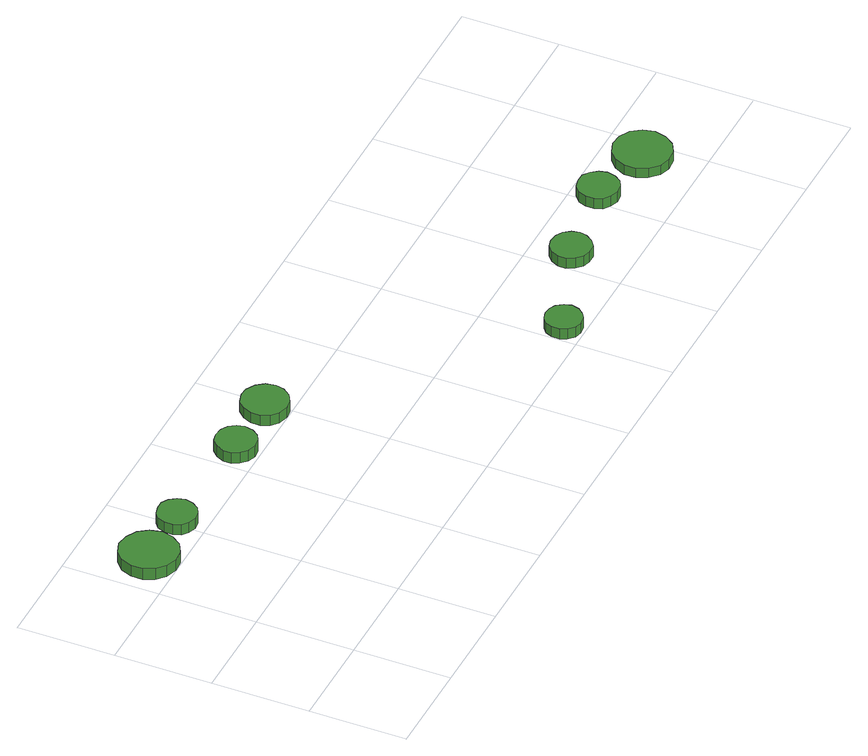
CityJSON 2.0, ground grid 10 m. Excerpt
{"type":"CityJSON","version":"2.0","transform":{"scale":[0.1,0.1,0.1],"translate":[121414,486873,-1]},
"CityObjects":{
"tree1":{"type":"SolitaryVegetationObject","attributes":{"function":"something"},"geometry":[{"type":"MultiSurface","lod":"1","boundaries":[[[0,1,2,3,4,5,6,7,8,9,10,11,12,13,14]],[[15,16,17,18,19,20,21,22,23,24,25,26,27,28,29]],[[0,29,28,1]],[[1,28,27,2]],[[2,27,26,3]],[[3,26,25,4]],[[4,25,24,5]],[[5,24,23,6]],[[6,23,22,7]],[[7,22,21,8]],[[8,21,20,9]],[[9,20,19,10]],[[10,19,18,11]],[[11,18,17,12]],[[12,17,16,13]],[[13,16,15,14]],[[14,15,29,0]]]}]},
"tree2":{"type":"SolitaryVegetationObject","attributes":{"function":"something"},"geometry":[{"type":"MultiSurface","lod":"1","boundaries":[[[30,31,32,33,34,35,36,37,38,39,40,41,42,43,44]],[[45,46,47,48,49,50,51,52,53,54,55,56,57,58,59]],[[30,59,58,31]],[[31,58,57,32]],[[32,57,56,33]],[[33,56,55,34]],[[34,55,54,35]],[[35,54,53,36]],[[36,53,52,37]],[[37,52,51,38]],[[38,51,50,39]],[[39,50,49,40]],[[40,49,48,41]],[[41,48,47,42]],[[42,47,46,43]],[[43,46,45,44]],[[44,45,59,30]]]}]},
"tree3":{"type":"SolitaryVegetationObject","attributes":{"function":"something"},"geometry":[{"type":"MultiSurface","lod":"1","boundaries":[[[60,61,62,63,64,65,66,67,68,69,70,71,72,73,74]],[[75,76,77,78,79,80,81,82,83,84,85,86,87,88,89]],[[60,89,88,61]],[[61,88,87,62]],[[62,87,86,63]],[[63,86,85,64]],[[64,85,84,65]],[[65,84,83,66]],[[66,83,82,67]],[[67,82,81,68]],[[68,81,80,69]],[[69,80,79,70]],[[70,79,78,71]],[[71,78,77,72]],[[72,77,76,73]],[[73,76,75,74]],[[74,75,89,60]]]}]},
"tree4":{"type":"SolitaryVegetationObject","attributes":{"function":"something"},"geometry":[{"type":"MultiSurface","lod":"1","boundaries":[[[90,91,92,93,94,95,96,97,98,99,100,101,102,103,104]],[[105,106,107,108,109,110,111,112,113,114,115,116,117,118,119]],[[90,119,118,91]],[[91,118,117,92]],[[92,117,116,93]],[[93,116,115,94]],[[94,115,114,95]],[[95,114,113,96]],[[96,113,112,97]],[[97,112,111,98]],[[98,111,110,99]],[[99,110,109,100]],[[100,109,108,101]],[[101,108,107,102]],[[102,107,106,103]],[[103,106,105,104]],[[104,105,119,90]]]}]},
"tree5":{"type":"SolitaryVegetationObject","attributes":{"function":"something"},"geometry":[{"type":"MultiSurface","lod":"1","boundaries":[[[120,121,122,123,124,125,126,127,128,129,130,131,132,133,134]],[[135,136,137,138,139,140,141,142,143,144,145,146,147,148,149]],[[120,149,148,121]],[[121,148,147,122]],[[122,147,146,123]],[[123,146,145,124]],[[124,145,144,125]],[[125,144,143,126]],[[126,143,142,127]],[[127,142,141,128]],[[128,141,140,129]],[[129,140,139,130]],[[130,139,138,131]],[[131,138,137,132]],[[132,137,136,133]],[[133,136,135,134]],[[134,135,149,120]]]}]},
"tree6":{"type":"SolitaryVegetationObject","attributes":{"function":"something"},"geometry":[{"type":"MultiSurface","lod":"1","boundaries":[[[150,151,152,153,154,155,156,157,158,159,160,161,162,163,164]],[[165,166,167,168,169,170,171,172,173,174,175,176,177,178,179]],[[150,179,178,151]],[[151,178,177,152]],[[152,177,176,153]],[[153,176,175,154]],[[154,175,174,155]],[[155,174,173,156]],[[156,173,172,157]],[[157,172,171,158]],[[158,171,170,159]],[[159,170,169,160]],[[160,169,168,161]],[[161,168,167,162]],[[162,167,166,163]],[[163,166,165,164]],[[164,165,179,150]]]}]},
"tree7":{"type":"SolitaryVegetationObject","attributes":{"function":"something"},"geometry":[{"type":"MultiSurface","lod":"1","boundaries":[[[180,181,182,183,184,185,186,187,188,189,190,191,192,193,194]],[[195,196,197,198,199,200,201,202,203,204,205,206,207,208,209]],[[180,209,208,181]],[[181,208,207,182]],[[182,207,206,183]],[[183,206,205,184]],[[184,205,204,185]],[[185,204,203,186]],[[186,203,202,187]],[[187,202,201,188]],[[188,201,200,189]],[[189,200,199,190]],[[190,199,198,191]],[[191,198,197,192]],[[192,197,196,193]],[[193,196,195,194]],[[194,195,209,180]]]}]},
"tree8":{"type":"SolitaryVegetationObject","attributes":{"function":"something"},"geometry":[{"type":"MultiSurface","lod":"1","boundaries":[[[210,211,212,213,214,215,216,217,218,219,220,221,222,223,224]],[[225,226,227,228,229,230,231,232,233,234,235,236,237,238,239]],[[210,239,238,211]],[[211,238,237,212]],[[212,237,236,213]],[[213,236,235,214]],[[214,235,234,215]],[[215,234,233,216]],[[216,233,232,217]],[[217,232,231,218]],[[218,231,230,219]],[[219,230,229,220]],[[220,229,228,221]],[[221,228,227,222]],[[222,227,226,223]],[[223,226,225,224]],[[224,225,239,210]]]}]}
},
"vertices":[
[64,226,27],[61,238,27],[54,248,27],[43,254,27],[31,256,27],[20,252,27],[11,244,27],[6,232,27],[6,220,27],[11,209,27],[20,201,27],[31,197,27],[43,198,27],[54,204,27],[61,214,27],[61,214,14],[54,204,14],[43,198,14],[31,197,14],[20,201,14],[11,209,14],[6,220,14],[6,232,14],[11,244,14],[20,252,14],[31,256,14],[43,254,14],[54,248,14],[61,238,14],[64,226,14],
[119,227,25],[117,235,25],[112,242,25],[105,246,25],[97,246,25],[89,244,25],[83,239,25],[80,231,25],[80,223,25],[83,215,25],[89,210,25],[97,207,25],[105,208,25],[112,212,25],[117,219,25],[117,219,13],[112,212,13],[105,208,13],[97,207,13],[89,210,13],[83,215,13],[80,223,13],[80,231,13],[83,239,13],[89,244,13],[97,246,13],[105,246,13],[112,242,13],[117,235,13],[119,227,13],
[241,222,25],[239,230,25],[234,237,25],[227,241,25],[218,242,25],[210,240,25],[204,234,25],[200,226,25],[200,217,25],[204,210,25],[210,204,25],[218,201,25],[227,202,25],[234,206,25],[239,213,25],[239,213,12],[234,206,12],[227,202,12],[218,201,12],[210,204,12],[204,210,12],[200,217,12],[200,226,12],[204,234,12],[210,240,12],[218,242,12],[227,241,12],[234,237,12],[239,230,12],[241,222,12],
[311,222,23],[309,232,23],[303,240,23],[294,245,23],[285,246,23],[275,243,23],[268,236,23],[264,227,23],[264,217,23],[268,208,23],[275,202,23],[285,199,23],[294,200,23],[303,205,23],[309,213,23],[309,213,11],[303,205,11],[294,200,11],[285,199,11],[275,202,11],[268,208,11],[264,217,11],[264,227,11],[268,236,11],[275,243,11],[285,246,11],[294,245,11],[303,240,11],[309,232,11],[311,222,11],
[539,22,19],[537,29,19],[532,36,19],[526,39,19],[518,40,19],[511,38,19],[505,33,19],[502,26,19],[502,18,19],[505,11,19],[511,5,19],[518,3,19],[526,4,19],[532,8,19],[537,14,19],[537,14,7],[532,8,7],[526,4,7],[518,3,7],[511,5,7],[505,11,7],[502,18,7],[502,26,7],[505,33,7],[511,38,7],[518,40,7],[526,39,7],[532,36,7],[537,29,7],[539,22,7],
[641,60,19],[639,68,19],[634,75,19],[627,79,19],[618,80,19],[610,78,19],[604,72,19],[600,64,19],[600,56,19],[604,48,19],[610,42,19],[618,40,19],[627,40,19],[634,45,19],[639,52,19],[639,52,7],[634,45,7],[627,40,7],[618,40,7],[610,42,7],[604,48,7],[600,56,7],[600,64,7],[604,72,7],[610,78,7],[618,80,7],[627,79,7],[634,75,7],[639,68,7],[641,60,7],
[733,74,19],[731,82,19],[726,89,19],[719,94,19],[710,94,19],[702,92,19],[695,86,19],[692,78,19],[692,69,19],[695,61,19],[702,56,19],[710,53,19],[719,54,19],[726,58,19],[731,65,19],[731,65,7],[726,58,7],[719,54,7],[710,53,7],[702,56,7],[695,61,7],[692,69,7],[692,78,7],[695,86,7],[702,92,7],[710,94,7],[719,94,7],[726,89,7],[731,82,7],[733,74,7],
[808,59,18],[805,71,18],[798,81,18],[787,87,18],[775,88,18],[764,84,18],[755,76,18],[750,65,18],[750,53,18],[755,42,18],[764,33,18],[775,30,18],[787,31,18],[798,37,18],[805,47,18],[805,47,7],[798,37,7],[787,31,7],[775,30,7],[764,33,7],[755,42,7],[750,53,7],[750,65,7],[755,76,7],[764,84,7],[775,88,7],[787,87,7],[798,81,7],[805,71,7],[808,59,7]
]}
